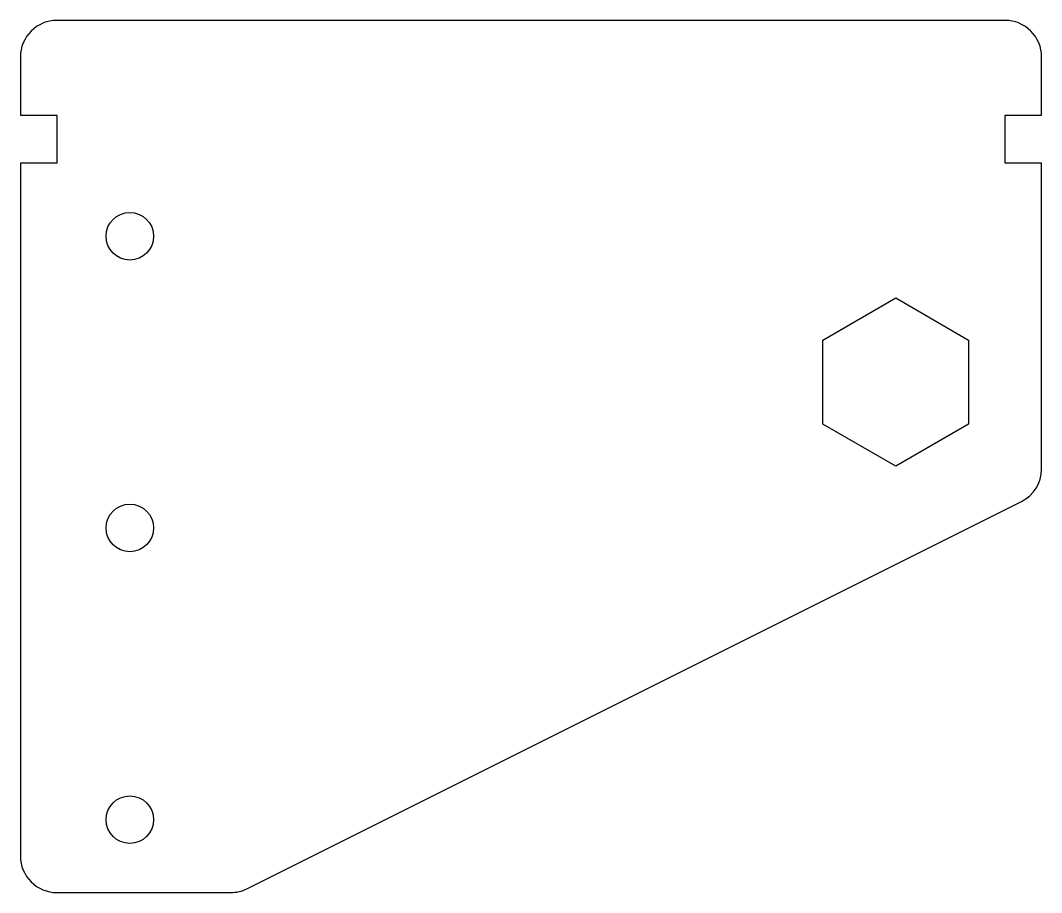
# Model space of a CAD drawing. Header units: inches. Extents: x -0.13 to 3.37, y -2.99 to 0.
import ezdxf

# ---------------------------------------------------------------- set-up
doc = ezdxf.new("R2010")
doc.units = ezdxf.units.IN
doc.header["$MEASUREMENT"] = 0

msp = doc.modelspace()

# ---------------------------------------------------------------- linework, layer by layer
msp.add_lwpolyline([(-0.125, -0.325), (0, -0.325), (0, -0.4899), (-0.125, -0.4899), (-0.125, -2.8649, 0.414214), (0, -2.9899), (0.5955, -2.9899, 0.116434), (0.6514, -2.9767), (3.3059, -1.6495, 0.284079), (3.375, -1.5377), (3.375, -0.4899), (3.25, -0.4899), (3.25, -0.325), (3.375, -0.325), (3.375, -0.125, 0.414214), (3.25, 0), (0, 0, 0.414214), (-0.125, -0.125)], format="xyb", close=True)
msp.add_lwpolyline([(2.875, -1.5286), (2.625, -1.3843), (2.625, -1.0956), (2.875, -0.9513), (3.125, -1.0956), (3.125, -1.3843)], close=True)
for centre in [(0.25, -0.7399), (0.25, -1.7399), (0.25, -2.7399)]:
    msp.add_circle(centre, 0.0815)

doc.saveas('drawing.dxf')
